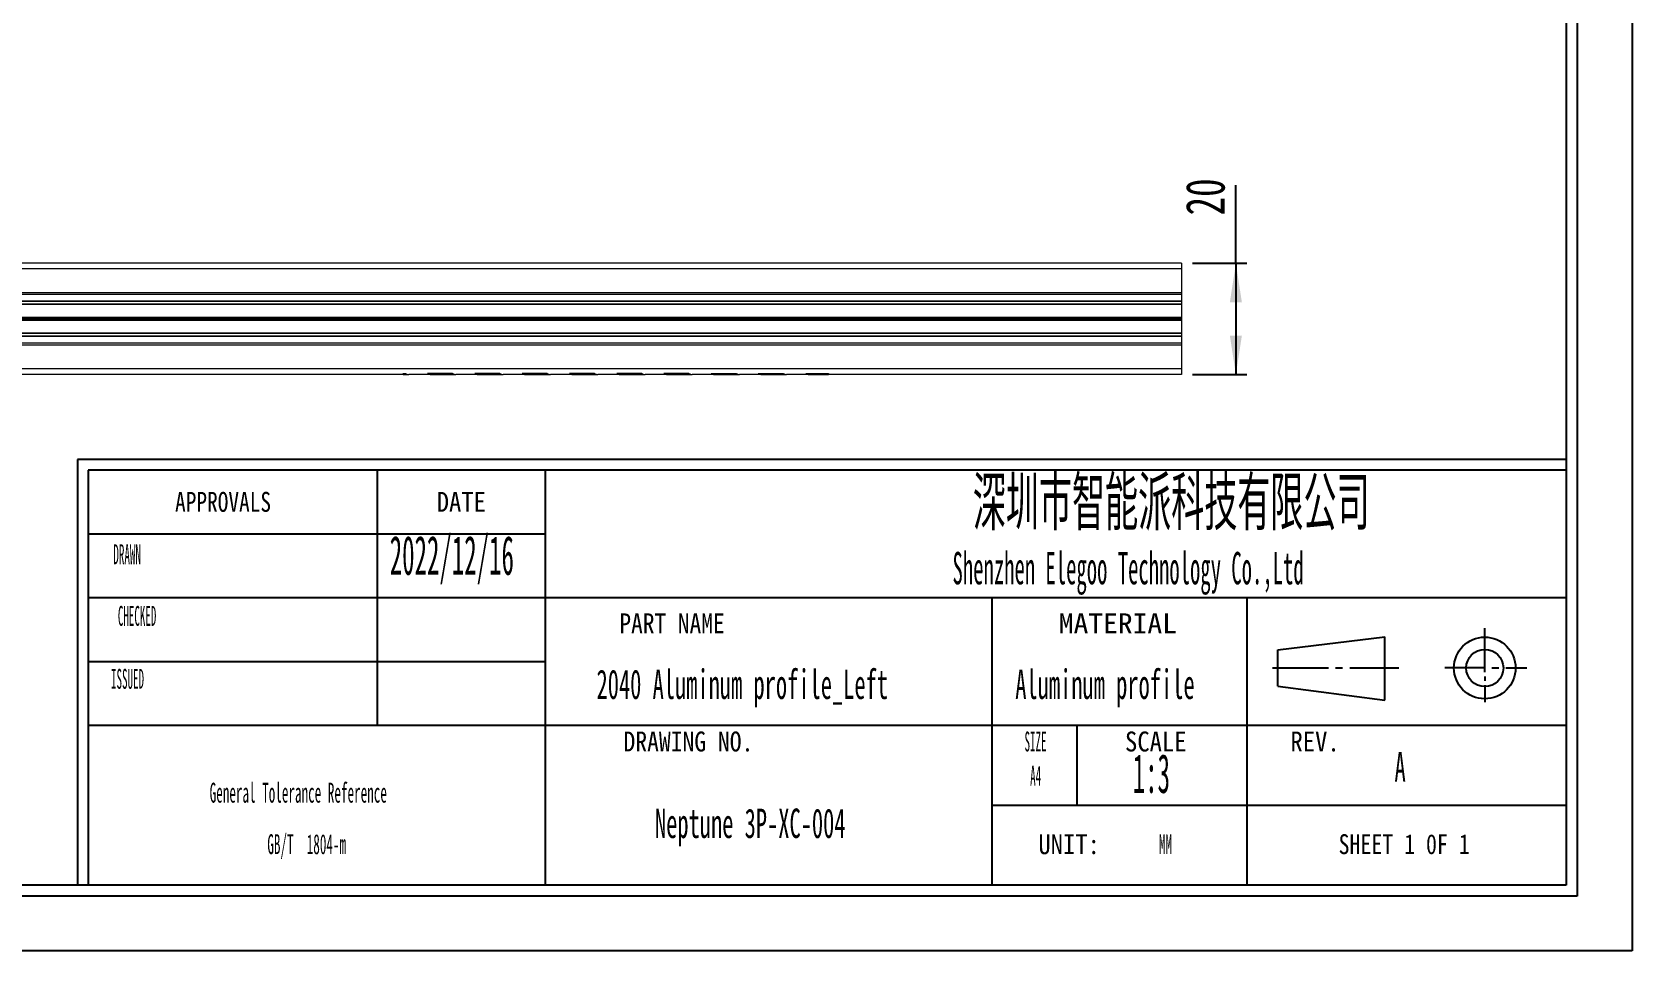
# Model space of a CAD drawing. Header units: millimetres. Extents: x 2 to 295, y 1 to 209.
# Drawn here: x 151.2 to 295.1, y 1.3 to 83.9 of the extents above; entities that cross this region are included whole.
import ezdxf

# ---------------------------------------------------------------- set-up
doc = ezdxf.new("R2010")
doc.units = ezdxf.units.MM
doc.layers.add('DIM', color=5, linetype='Continuous')
doc.layers.add('SLD-0', color=179, linetype='Continuous')
doc.styles.add('SLDTEXTSTYLE0', font='TXT', dxfattribs={"width": 0.56})
doc.styles.add('SLDTEXTSTYLE1', font='TXT', dxfattribs={"width": 0.469})
doc.styles.add('SLDTEXTSTYLE10', font='TXT', dxfattribs={"width": 0.862222})
doc.styles.add('SLDTEXTSTYLE11', font='TXT', dxfattribs={"width": 1.089})
doc.styles.add('SLDTEXTSTYLE12', font='TXT', dxfattribs={"width": 0.56, "bigfont": 'bigfont'})
doc.styles.add('SLDTEXTSTYLE13', font='TXT', dxfattribs={"width": 0.805625})
doc.styles.add('SLDTEXTSTYLE14', font='TXT', dxfattribs={"width": 0.7})
doc.styles.add('SLDTEXTSTYLE3', font='TXT', dxfattribs={"width": 0.484})
doc.styles.add('SLDTEXTSTYLE4', font='TXT', dxfattribs={"width": 0.40535})
doc.styles.add('SLDTEXTSTYLE7', font='TXT', dxfattribs={"width": 0.9075})
doc.styles.add('SLDTEXTSTYLE8', font='TXT', dxfattribs={"width": 0.870455})
doc.styles.add('SLDTEXTSTYLE9', font='TXT', dxfattribs={"width": 0.7865})
doc.dimstyles.new('SLDDIMSTYLE0', dxfattribs={"dimtxt": 3.5, "dimasz": 3.5, "dimexe": 0, "dimexo": 0.0625, "dimgap": 0.875, "dimtad": 2, "dimlfac": 2, "dimrnd": 1e-09, "dimzin": 12, "dimdsep": 46, "dimtxsty": 'SLDTEXTSTYLE1', "dimsah": 1, "dimcen": 0.09, "dimadec": 0, "dimazin": 3, "dimtfac": 1, "dimtofl": 0, "dimtmove": 0, "dimatfit": 3, "dimfxl": 0, "dimfrac": 2, "dimtolj": 1, "dimtzin": 12, "dimarcsym": 0})

# ---------------------------------------------------------------- blocks, each defined once
blk = doc.blocks.new('SW_NOTE_2')
at = {"layer": 'SLD-0', "color": 0, "char_height": 1.7927, "attachment_point": 2, "style": 'SLDTEXTSTYLE3'}
for s, insert in [('General Tolerance Reference', (12.75, 2.31)), ('GB/T  1804-m', (13.51, -2.32))]:
    blk.add_mtext(s, dxfattribs=dict(at, insert=insert))
blk = doc.blocks.new('_D_3')
at = {"layer": 'DIM'}
for p, q in [((259.49, 63.11), (259.49, 70.13)), ((255.6, 63.11), (260.49, 63.11)), ((259.49, 63.11), (259.49, 53.11)), ((255.6, 53.11), (260.49, 53.11))]:
    blk.add_line(p, q, dxfattribs=at)
for points in [[(259.49, 63.11), (258.95, 59.61), (260.03, 59.61)], [(259.49, 53.11), (260.03, 56.61), (258.95, 56.61)]]:
    blk.add_solid(points, dxfattribs=at)
at = {"layer": 'DIM', "insert": (254.98, 67.41), "char_height": 3.5, "attachment_point": 1, "rotation": 90, "style": 'SLDTEXTSTYLE14'}
blk.add_mtext('20', dxfattribs=at)

msp = doc.modelspace()

# ---------------------------------------------------------------- linework, layer by layer
at = {"color": 7, "linetype": 'Continuous', "lineweight": 15}
for p, q in [((254.597, 63.1143), (39.597, 63.1143)), ((254.597, 62.6143), (39.597, 62.6143)), ((254.597, 63.1143), (254.597, 62.6143)), ((254.597, 62.6143), (254.597, 60.4679)), ((254.597, 60.4679), (39.597, 60.4679)), ((254.597, 60.4679), (254.597, 60.2911)), ((254.597, 60.2911), (39.597, 60.2911)), ((254.597, 59.6936), (39.597, 59.6936)), ((254.597, 59.6643), (39.597, 59.6643)), ((254.597, 59.4267), (39.597, 59.4267)), ((254.597, 59.409), (39.597, 59.409)), ((254.597, 60.2911), (254.597, 59.6936)), ((254.597, 59.6936), (254.597, 59.6643)), ((254.597, 59.6643), (254.597, 59.4267)), ((254.597, 59.4267), (254.597, 59.409)), ((254.597, 59.409), (254.597, 58.2497)), ((254.597, 58.2497), (39.597, 58.2497)), ((39.597, 58.2313), (254.597, 58.2313)), ((254.597, 58.132), (39.597, 58.132)), ((254.597, 58.0967), (39.597, 58.0967)), ((254.597, 57.9974), (39.597, 57.9974)), ((254.597, 57.979), (39.597, 57.979)), ((254.597, 58.2497), (254.597, 58.2313)), ((254.597, 58.2313), (254.597, 58.132)), ((254.597, 58.132), (254.597, 58.0967)), ((254.597, 58.0967), (254.597, 57.9974)), ((254.597, 57.9974), (254.597, 57.979)), ((254.597, 57.979), (254.597, 56.8197)), ((254.597, 56.8197), (39.597, 56.8197)), ((254.597, 56.802), (39.597, 56.802)), ((254.597, 56.5643), (39.597, 56.5643)), ((254.597, 56.535), (39.597, 56.535)), ((254.597, 56.8197), (254.597, 56.802)), ((254.597, 56.802), (254.597, 56.5643)), ((254.597, 56.5643), (254.597, 56.535)), ((254.597, 56.535), (254.597, 55.9376)), ((254.597, 55.9376), (39.597, 55.9376)), ((254.597, 55.7608), (39.597, 55.7608)), ((254.597, 55.9376), (254.597, 55.7608)), ((254.597, 55.7608), (254.597, 53.6143)), ((254.597, 53.6143), (39.597, 53.6143)), ((254.597, 53.6143), (254.597, 53.1143)), ((184.6202, 53.1143), (39.597, 53.1143)), ((184.6202, 53.2143), (184.8183, 53.2143)), ((184.6202, 53.1143), (184.6202, 53.2143)), ((184.6202, 53.1143), (185.1155, 53.1143)), ((187.1155, 53.1143), (185.1155, 53.1143)), ((189.0683, 53.2143), (186.8183, 53.2143)), ((187.1155, 53.1143), (189.3655, 53.1143)), ((191.3655, 53.1143), (189.3655, 53.1143)), ((193.3183, 53.2143), (191.0683, 53.2143)), ((191.3655, 53.1143), (193.6155, 53.1143)), ((195.6155, 53.1143), (193.6155, 53.1143)), ((197.5683, 53.2143), (195.3183, 53.2143)), ((195.6155, 53.1143), (197.8655, 53.1143)), ((199.8655, 53.1143), (197.8655, 53.1143)), ((201.8183, 53.2143), (199.5683, 53.2143)), ((199.8655, 53.1143), (202.1155, 53.1143)), ((204.1155, 53.1143), (202.1155, 53.1143)), ((206.0683, 53.2143), (203.8183, 53.2143)), ((204.1155, 53.1143), (206.3655, 53.1143)), ((208.3655, 53.1143), (206.3655, 53.1143)), ((210.3183, 53.2143), (208.0683, 53.2143)), ((208.3655, 53.1143), (210.6155, 53.1143)), ((212.6155, 53.1143), (210.6155, 53.1143)), ((212.3183, 53.2143), (214.5683, 53.2143)), ((212.6155, 53.1143), (214.8655, 53.1143)), ((216.8467, 53.1143), (214.8655, 53.1143)), ((216.5495, 53.2143), (218.7995, 53.2143)), ((216.8467, 53.1143), (219.0967, 53.1143)), ((221.1155, 53.1143), (219.0967, 53.1143)), ((220.8183, 53.2143), (222.8702, 53.2143)), ((221.1155, 53.1143), (222.8702, 53.1143)), ((222.8702, 53.2143), (222.8702, 53.1143)), ((254.597, 53.1143), (222.8702, 53.1143))]:
    msp.add_line(p, q, dxfattribs=at)
for centre in [(185.1155, 53.6143), (187.1155, 53.6143), (189.3655, 53.6143), (191.3655, 53.6143), (193.6155, 53.6143), (195.6155, 53.6143), (197.8655, 53.6143), (199.8655, 53.6143), (202.1155, 53.6143), (204.1155, 53.6143), (206.3655, 53.6143), (208.3655, 53.6143), (210.6155, 53.6143), (212.6155, 53.6143), (214.8655, 53.6143), (216.8467, 53.6143), (219.0967, 53.6143), (221.1155, 53.6143)]:
    msp.add_ellipse(centre, major_axis=(0, 0.5), ratio=0.99060914, start_param=2.49809155, end_param=3.14159265, dxfattribs=at)
at = {"layer": 'SLD-0'}
for p, q in [((295.1066, 208.6737), (295.1066, 1.2938)), ((289.1814, 197.811), (289.1814, 7.2189)), ((289.1814, 7.2189), (12.6748, 7.2189)), ((295.1066, 1.2938), (1.812, 1.2938))]:
    msp.add_line(p, q, dxfattribs=at)
at = {"layer": 'SLD-0', "color": 6, "linetype": 'Continuous'}
for p, q in [((290.1689, 198.7985), (290.1689, 6.2314)), ((290.1689, 6.2314), (11.6873, 6.2314))]:
    msp.add_line(p, q, dxfattribs=at)
at = {"layer": 'SLD-0', "color": 179, "linetype": 'Continuous'}
for p, q in [((289.1814, 45.4622), (155.3299, 45.4622)), ((155.3299, 45.4622), (155.3299, 7.2189)), ((289.1814, 44.5061), (156.286, 44.5061)), ((156.286, 44.5061), (156.286, 7.2189)), ((182.2808, 44.5061), (182.2808, 21.5602)), ((197.3975, 44.5061), (197.3975, 7.2189)), ((197.3975, 38.7696), (156.286, 38.7696)), ((289.1814, 33.0331), (156.286, 33.0331)), ((237.553, 33.0331), (237.553, 7.2189)), ((260.499, 7.2189), (260.499, 33.0331)), ((281.8693, 26.3495), (281.8693, 30.3163)), ((263.2552, 28.3538), (272.8879, 29.5382)), ((272.8879, 23.8461), (272.8879, 29.5382)), ((263.2552, 25.1064), (263.2552, 28.3538)), ((197.3975, 27.2966), (156.286, 27.2966)), ((262.7856, 26.7328), (267.8301, 26.7328)), ((268.4607, 26.7328), (269.0912, 26.7328)), ((269.7218, 26.7328), (274.1357, 26.7328)), ((281.8693, 26.7328), (278.2684, 26.7328)), ((281.8693, 25.9663), (281.8693, 25.5831)), ((282.4999, 26.7328), (283.1304, 26.7328)), ((283.761, 26.7328), (285.6527, 26.7328)), ((263.2552, 25.1064), (272.8879, 23.8461)), ((281.8693, 25.1998), (281.8693, 23.6668)), ((289.1814, 21.5602), (156.286, 21.5602)), ((245.2016, 21.5602), (245.2016, 14.3895)), ((237.553, 14.3895), (289.1814, 14.3895))]:
    msp.add_line(p, q, dxfattribs=at)
for radius in [2.7714, 1.669]:
    msp.add_circle((281.8693, 26.7328), radius, dxfattribs=at)

# ---------------------------------------------------------------- block references
at = {"layer": 'SLD-0', "color": 179}
msp.add_blockref('SW_NOTE_2', (162.4379, 14.1109), dxfattribs=at)

# ---------------------------------------------------------------- texts
at = {"color": 7, "linetype": 'Continuous', "lineweight": 0, "char_height": 3.5, "attachment_point": 1, "style": 'SLDTEXTSTYLE1'}
for s, insert in [('2022/12/16', (183.4114, 38.6085)), ('1:3', (250.2177, 19.0012))]:
    msp.add_mtext(s, dxfattribs=dict(at, insert=insert))
at = {"layer": 'SLD-0', "attachment_point": 2}
for s, insert, char_height, style in [('\\M+1905B圳\\M+18E73\\M+19271\\M+1945C\\M+19468\\M+189C8\\M+18B5A\\M+1974C\\M+18CC0\\M+18CF6\\M+18E69', (253.6756, 43.9429), 4.82808, 'SLDTEXTSTYLE12'), ('2040 Aluminum profile_Left', (215.1098, 26.5924), 2.645833, 'SLDTEXTSTYLE0'), ('Aluminum profile', (247.7184, 26.5924), 2.645833, 'SLDTEXTSTYLE0'), ('A', (274.2584, 19.1737), 2.6458, 'SLDTEXTSTYLE0'), ('Neptune 3P-XC-004', (215.8264, 14.0956), 2.645833, 'SLDTEXTSTYLE0')]:
    msp.add_mtext(s, dxfattribs=dict(at, insert=insert, char_height=char_height, style=style))
at = {"layer": 'SLD-0', "color": 179, "attachment_point": 2}
for s, insert, char_height, style in [('APPROVALS', (168.4266, 42.5627), 1.79265, 'SLDTEXTSTYLE9'), ('DATE', (189.8496, 42.5627), 1.79265, 'SLDTEXTSTYLE7'), ('DRAWN', (159.8036, 37.8529), 1.79265, 'SLDTEXTSTYLE4'), ('Shenzhen Elegoo Technology Co.,Ltd', (249.7983, 37.1647), 2.910417, 'SLDTEXTSTYLE1'), ('CHECKED', (160.6957, 32.3147), 1.79265, 'SLDTEXTSTYLE4'), ('PART NAME', (208.7939, 31.6454), 1.79265, 'SLDTEXTSTYLE10'), ('MATERIAL', (248.8802, 31.6454), 1.79265, 'SLDTEXTSTYLE11'), ('ISSUED', (159.837, 26.6544), 1.79265, 'SLDTEXTSTYLE4'), ('DRAWING NO.', (210.268, 21.0216), 1.792654, 'SLDTEXTSTYLE8'), ('SIZE', (241.4789, 21.0216), 1.79265, 'SLDTEXTSTYLE4'), ('SCALE', (252.2889, 21.0216), 1.79265, 'SLDTEXTSTYLE7'), ('REV.', (266.6102, 21.0216), 1.79265, 'SLDTEXTSTYLE7'), ('A4', (241.4898, 17.9531), 1.79265, 'SLDTEXTSTYLE4'), ('UNIT:', (244.4987, 11.7907), 1.79265, 'SLDTEXTSTYLE7'), ('MM', (253.1609, 11.7907), 1.79265, 'SLDTEXTSTYLE3'), ('SHEET 1 0F 1', (274.62, 11.7907), 1.792654, 'SLDTEXTSTYLE13')]:
    msp.add_mtext(s, dxfattribs=dict(at, insert=insert, char_height=char_height, style=style))

# ---------------------------------------------------------------- dimensions: what is measured, and where the dimension line sits
at = {"layer": 'DIM'}
dim = msp.add_linear_dim(base=(259.4879, 53.1143), p1=(254.597, 63.1143), p2=(254.597, 53.1143), angle=90, dimstyle='SLDDIMSTYLE0', dxfattribs=at)
dim.commit()
dim.dimension.update_dxf_attribs({"geometry": '_D_3', "text_midpoint": (259.4879, 68.7681), "dimtype": 160})

doc.saveas('drawing.dxf')
